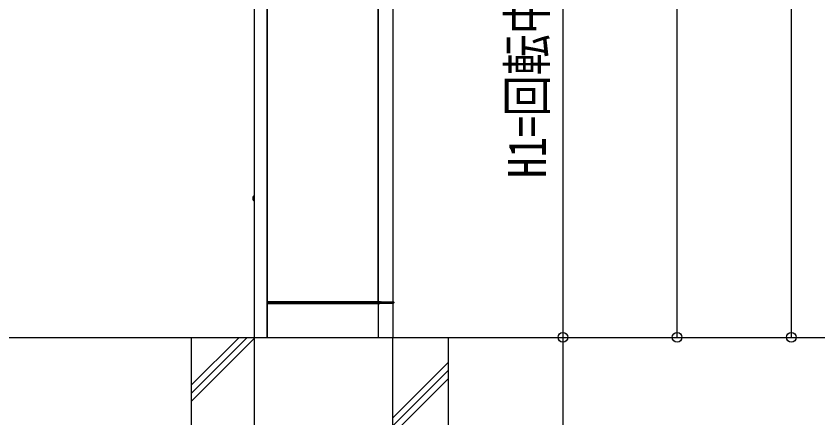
# Model space of a CAD drawing. Units: millimetres, scale not verified. Extents: x -8410 to 8410, y -5940 to 5940.
# Drawn here: x 2024 to 3427, y 288 to 992 of the extents above; entities that cross this region are included whole.
import ezdxf
from ezdxf.enums import TextEntityAlignment as Align

# ---------------------------------------------------------------- set-up
doc = ezdxf.new("R2010")
doc.units = ezdxf.units.MM
doc.header["$LTSCALE"] = 30
doc.layers.add('0-4_YKK_A1', color=4, linetype='Continuous')
doc.layers.add('0-5_YKK_D', color=6, linetype='Continuous')
doc.styles.add('ＭＳ ゴシック', font='')
doc.styles.get('ＭＳ ゴシック').set_extended_font_data('MS Gothic')

msp = doc.modelspace()

# ---------------------------------------------------------------- linework, layer by layer
at = {"layer": '0-4_YKK_A1'}
for p, q in [((2683.38, 1698.26), (2683.38, 491.46)), ((2462.48, 1405.77), (2462.48, 429.01)), ((2440.38, 1399.85), (2440.38, 429.01)), ((2463.18, 1257.46), (2463.18, 491.46)), ((2657.58, 1257.46), (2657.58, 491.46)), ((2437.94, 672.97), (2438.41, 672.97)), ((2437.95, 672.62), (2438.39, 672.62)), ((2437.95, 671.55), (2437.97, 671.55)), ((2438.41, 673.31), (2438.41, 672.63)), ((2438.41, 670.17), (2438.41, 670.02)), ((2660.35, 491.33), (2463.9, 491.33)), ((2466.62, 491.46), (2466.62, 491.39)), ((2466.78, 491.46), (2466.78, 491.39)), ((2471.66, 491.46), (2471.66, 491.39)), ((2471.81, 491.46), (2471.81, 491.39)), ((2655.58, 491.46), (2655.58, 491.39)), ((2655.88, 491.46), (2655.88, 491.39)), ((2656.18, 491.46), (2656.18, 491.39)), ((2662.98, 491.46), (2683.98, 491.46)), ((2462.9, 490.33), (2462.9, 489.51)), ((2463.18, 488.46), (2463.18, 429.01)), ((2463.9, 488.51), (2660.35, 488.51)), ((2657.58, 488.46), (2657.58, 429.01)), ((2657.78, 488.46), (2657.78, 429.01)), ((2661.35, 489.51), (2661.35, 490.33)), ((2661.98, 490.46), (2661.98, 490.47)), ((2661.98, 490.47), (2661.99, 489.44)), ((2683.96, 488.46), (2662.99, 488.46)), ((2683.38, 488.46), (2683.38, 429.01)), ((2684.98, 490.46), (2684.96, 489.44)), ((2684.98, 490.47), (2684.98, 490.46)), ((620.07, 429.01), (3721.88, 429.01)), ((2330.88, -20.99), (2330.88, 429.01)), ((2330.88, 317.33), (2442.56, 429.01)), ((2330.88, 331.47), (2428.42, 429.01)), ((2330.88, 345.61), (2414.28, 429.01)), ((2440.38, 429.01), (2440.38, 79.01)), ((2683.38, 79.01), (2683.38, 429.01)), ((2780.88, -20.99), (2780.88, 429.01)), ((2683.38, 287.99), (2780.88, 385.49)), ((2683.38, 273.85), (2780.88, 371.34)), ((2683.38, 259.7), (2780.88, 357.2))]:
    msp.add_line(p, q, dxfattribs=at)
for points in [[(2462.48, 491.46), (2463.18, 491.46), (2463.48, 491.46), (2463.78, 491.46), (2657.28, 491.46), (2657.58, 491.46), (2657.78, 491.46), (2657.78, 1698.26)], [(2440.38, 667.71), (2440.28, 667.71), (2440.28, 677.21), (2440.38, 677.21)], [(2437.94, 671.94), (2437.93, 671.94), (2437.92, 671.9), (2437.92, 671.8), (2437.93, 671.67), (2437.95, 671.55)], [(2437.94, 672.97), (2437.95, 672.98), (2438.41, 672.98)], [(2486.12, 491.45), (2486.1, 491.43), (2485.32, 491.42), (2482.71, 491.42), (2481.33, 491.41), (2481.31, 491.39), (2473.57, 491.39), (2463.85, 491.39), (2463.3, 491.21), (2462.94, 490.73), (2462.88, 490.18), (2462.88, 489.63), (2462.95, 489.09), (2463.33, 488.62), (2463.88, 488.46)], [(2491.65, 491.42), (2489.89, 491.42), (2488.16, 491.42), (2488.15, 491.43), (2488.14, 491.45), (2488.12, 491.45), (2487.72, 491.45), (2486.12, 491.45)], [(2570.79, 491.39), (2569.22, 491.39), (2568.43, 491.39), (2567.95, 491.39), (2567.95, 491.39), (2567.94, 491.39), (2567.93, 491.41), (2567.92, 491.41), (2567.92, 491.42), (2567.64, 491.42), (2564.1, 491.42), (2563.22, 491.42), (2563.16, 491.43), (2563.14, 491.44), (2563.13, 491.45), (2562.37, 491.45), (2561.57, 491.45), (2561.12, 491.45), (2561.09, 491.42), (2557.68, 491.42), (2556.79, 491.42), (2556.33, 491.41), (2556.32, 491.4), (2556.3, 491.39), (2556.3, 491.39), (2556.3, 491.39), (2555.83, 491.39), (2554.25, 491.39), (2551.1, 491.39), (2538.5, 491.39), (2513.29, 491.39), (2500.68, 491.39), (2494.38, 491.39), (2492.95, 491.39), (2492.95, 491.39), (2492.95, 491.39), (2492.92, 491.41), (2492.92, 491.42), (2492.54, 491.42), (2491.65, 491.42)], [(2660.38, 488.46), (2661.09, 488.76), (2661.38, 489.48), (2661.2, 490.96), (2660.53, 491.38), (2660.43, 491.39), (2660.39, 491.39), (2659.73, 491.39), (2656.26, 491.39), (2649.32, 491.39), (2645.86, 491.39), (2644.12, 491.39), (2643.26, 491.39), (2642.95, 491.39), (2642.94, 491.4), (2642.92, 491.41), (2642.77, 491.42), (2641.85, 491.42), (2638.32, 491.42), (2638.14, 491.44), (2637.81, 491.45), (2637.01, 491.45), (2636.21, 491.45), (2636.11, 491.44), (2636.1, 491.43), (2636.09, 491.42), (2635.43, 491.42), (2631.89, 491.42), (2631.34, 491.42), (2631.33, 491.41), (2631.31, 491.4), (2631.31, 491.39), (2631.3, 491.39), (2631.3, 491.39), (2631.3, 491.39), (2630.67, 491.39), (2627.52, 491.39), (2602.31, 491.39), (2577.1, 491.39), (2570.79, 491.39)], [(2657.78, 491.46), (2658.08, 491.46), (2662.98, 491.46)], [(2662.99, 488.46), (2658.08, 488.46), (2657.78, 488.46), (2657.58, 488.46), (2657.28, 488.46), (2463.78, 488.46), (2463.48, 488.46), (2463.18, 488.46), (2462.48, 488.46)]]:
    msp.add_lwpolyline(points, dxfattribs=at)
for centre, radius, start, end in [((2443.53, 672.53), 5.64, 163.76157, 171.50899), ((2443.78, 672.46), 5.9, 126.38156, 163.76406), ((2438.72, 672.85), 0.809, 170.93497, 196.68553), ((2439.1, 673.11), 1.18, 167.53053, 186.66082), ((2439.15, 672), 1.23, 166.05802, 193.94198), ((2438.83, 672.25), 1.15, 111.70996, 140.29216), ((2438.83, 671.56), 1.15, 111.70996, 140.29216), ((2438.53, 673.04), 0.718, 216.07153, 234.48081), ((2443.54, 672.54), 5.66, 188.50151, 204.77314), ((2443.54, 672.39), 5.66, 188.50151, 204.77314), ((2443.78, 672.46), 5.9, 196.23594, 233.61844), ((2463.9, 490.33), 1, 90.00695, 179.98651), ((2660.35, 490.33), 1, 0.01349, 89.99305), ((2662.98, 490.46), 1, 90, 179), ((2683.97, 490.45), 1.01, 0.50436, 89.50436), ((2463.9, 489.51), 1, 180.01349, 269.99305), ((2660.35, 489.51), 1, 270.00695, 359.98651), ((2662.99, 489.46), 1, 181, 270), ((2683.96, 489.46), 1, 270, 359)]:
    msp.add_arc(centre, radius, start, end, dxfattribs=at)
at = {"layer": '0-5_YKK_D'}
for p, q in [((3380.88, 429.01), (3380.88, 2578.95)), ((3180.88, 429.01), (3180.88, 1703.99)), ((2980.88, 1486.46), (2980.88, 429.01)), ((2781.88, 429.01), (3571.88, 429.01)), ((2781.88, 429.01), (3381.88, 429.01)), ((2781.88, 429.01), (2981.88, 429.01)), ((2781.88, 429.01), (3181.88, 429.01)), ((2781.88, 429.01), (2981.88, 429.01)), ((2980.88, 429.01), (2980.88, 79.01))]:
    msp.add_line(p, q, dxfattribs=at)
for centre in [(2980.88, 429.01), (2980.88, 429.01), (3180.88, 429.01), (3380.88, 429.01)]:
    msp.add_circle(centre, 8.5, dxfattribs=at)

# ---------------------------------------------------------------- texts
at = {"layer": '0-5_YKK_D', "style": 'ＭＳ ゴシック', "width": 0.8}
msp.add_text('H1=回転中心', height=65.98, rotation=90, dxfattribs=at).set_placement((2970.88, 708.13), align=Align.BOTTOM_LEFT)

doc.saveas('drawing.dxf')
